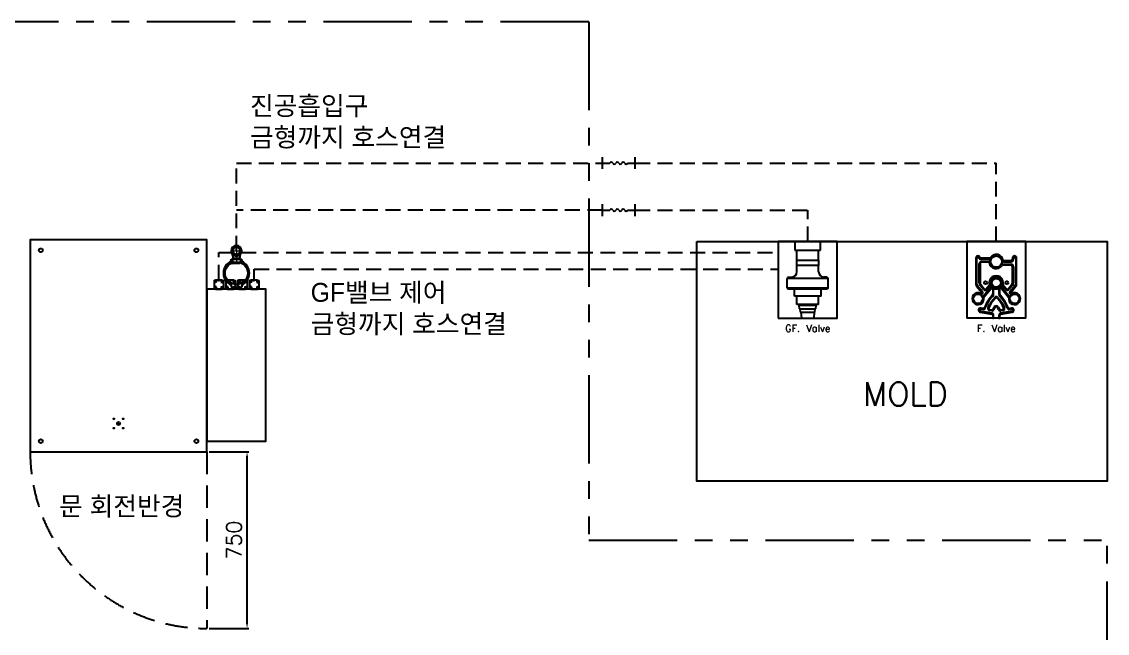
# Model space of a CAD drawing. Header units: millimetres. Extents: x 92843 to 114843, y 2721 to 9158.
# Drawn here: x 102737 to 107343, y 6563 to 9158 of the extents above; entities that cross this region are included whole.
import ezdxf
from ezdxf.enums import TextEntityAlignment as Align

# ---------------------------------------------------------------- set-up
doc = ezdxf.new("R2010")
doc.units = ezdxf.units.MM
doc.header["$LTSCALE"] = 10
for name, pattern in [('C_CENTER_L', [2, 1.25, -0.25, 0.25, -0.25]), ('C_SOLID_L', [0]), ('CENTER', [2, 1.25, -0.25, 0.25, -0.25]), ('DASHED2', [9.525, 6.35, -3.175]), ('PHANTOM', [2.5, 1.25, -0.25, 0.25, -0.25, 0.25, -0.25])]:
    doc.linetypes.add(name, pattern=pattern)
doc.layers.add('CENTER', color=1, linetype='Continuous', lineweight=13)
doc.layers.add('DIM', color=1, linetype='Continuous', lineweight=13)
doc.layers.add('Layer2', color=7, linetype='Continuous')
doc.styles.get("Standard").update_dxf_attribs({"font": 'txt.shx'})
doc.dimstyles.new('STANDARD$0', dxfattribs={"dimscale": 10, "dimtxt": 2.5, "dimasz": 2.5, "dimexe": 1, "dimexo": 1, "dimgap": 1, "dimtad": 1, "dimtoh": 1, "dimdec": 0, "dimzin": 0, "dimdsep": 46, "dimtxsty": 'Standard', "dimcen": 2.5, "dimclrd": 4, "dimclre": 4, "dimclrt": 4, "dimadec": 0, "dimazin": 0, "dimtfac": 1, "dimtdec": 4, "dimtofl": 0, "dimtmove": 2, "dimatfit": 3, "dimfxl": 1, "dimtolj": 1, "dimtzin": 0, "dimarcsym": 0})

# ---------------------------------------------------------------- blocks, each defined once
blk = doc.blocks.new('A$C623D660F')
at = {"ltscale": 2}
blk.add_lwpolyline([(0, 0), (750, 0), (750, 900), (0, 900)], close=True, dxfattribs=at)
at = {"linetype": 'Continuous', "ltscale": 2}
for centre, radius in [((45, 855), 8), ((705, 855), 8), ((355.2, 139.8), 1.5), ((394.8, 139.8), 1.5), ((355.2, 100.2), 1.5), ((394.8, 100.2), 1.5), ((45, 45), 8), ((705, 45), 8)]:
    blk.add_circle(centre, radius, dxfattribs=at)
at = {"linetype": 'Continuous', "lineweight": 9, "ltscale": 2}
blk.add_circle((375, 120), 8, dxfattribs=at)
at = {"layer": 'DIM', "color": 1, "linetype": 'CENTER', "ltscale": 1.5}
for p, q in [((367, 120), (383, 120)), ((375, 112), (375, 128))]:
    blk.add_line(p, q, dxfattribs=at)
blk = doc.blocks.new('A$C37C211A4')
at = {"linetype": 'Continuous', "ltscale": 2}
for p, q in [((-22.5, 60), (22.5, 60)), ((-22.5, 42.4), (-22.5, 60)), ((22.5, 42.4), (22.5, 60)), ((-22.5, -42.4), (-22.5, -60)), ((22.5, -42.4), (22.5, -60)), ((-22.5, -60), (22.5, -60))]:
    blk.add_line(p, q, dxfattribs=at)
blk.add_circle((0, 0), 48, dxfattribs=at)
for start, end in [(114.1477, 245.8523), (294.1477, 65.8523)]:
    blk.add_arc((0, 0), 55, start, end, dxfattribs=at)
blk = doc.blocks.new('A$C5AED470C')
at = {"color": 7, "linetype": 'Continuous'}
for p, q in [((-14.9, -33), (-16.9, -35)), ((-16.9, -35), (-16.4, -52)), ((-14.9, -33), (14.9, -33)), ((14.9, -31.5), (14.9, -33)), ((14.9, -33), (16.9, -35)), ((16.9, -35), (16.4, -52)), ((-16.4, -52), (-14.2, -54)), ((-14.2, -54), (14.2, -54)), ((16.4, -52), (14.2, -54))]:
    blk.add_line(p, q, dxfattribs=at)
at = {"linetype": 'Continuous', "ltscale": 2}
blk.add_line((-16.9, -35), (16.9, -35), dxfattribs=at)
blk.add_circle((0, 0), 22.5, dxfattribs=at)
at = {"color": 7, "linetype": 'Continuous'}
blk.add_circle((0, 0), 15.1, dxfattribs=at)
at = {"linetype": 'Continuous', "ltscale": 2}
for centre, start, end in [((-64.9, -32.4), 1, 26.5261), ((64.9, -32.4), 153.4739, 179)]:
    blk.add_arc(centre, 50, start, end, dxfattribs=at)
at = {"layer": 'CENTER', "color": 1, "linetype": 'CENTER'}
for p, q in [((22.5, 0), (-22.5, 0)), ((0, 22.5), (0, -54))]:
    blk.add_line(p, q, dxfattribs=at)
blk = doc.blocks.new('A$C11A35D21')
at = {"color": 7, "linetype": 'Continuous'}
for p, q in [((0, 34), (0, 6)), ((2, 34), (0, 34)), ((3.4, 31.5), (0, 31.5)), ((3.4, 8.5), (0, 8.5)), ((2, 6), (0, 6)), ((2, 34), (3.5, 39.6)), ((2, 34), (3.7, 31)), ((2, 6), (3.7, 9)), ((2, 6), (3.5, 0.4)), ((10.3, 31), (3.7, 31)), ((10.3, 9), (3.7, 9)), ((36, 40), (4, 40)), ((36, 0), (4, 0)), ((10.3, 31), (12.7, 40)), ((10.3, 9), (12.7, 0)), ((29.7, 31), (27.3, 40)), ((29.7, 9), (27.3, 0)), ((36.3, 31), (29.7, 31)), ((36.3, 9), (29.7, 9)), ((33.4, 20), (37, 22.1)), ((33.4, 20), (37, 17.9)), ((38, 34), (36.3, 31)), ((38, 6), (36.3, 9)), ((38, 34), (36.5, 39.6)), ((38, 6), (36.5, 0.4)), ((36.6, 31.5), (40, 31.5)), ((36.6, 8.5), (40, 8.5)), ((37, 22.1), (37, 20.9)), ((39, 20.9), (37, 20.9)), ((39, 19.1), (37, 19.1)), ((37, 17.9), (37, 19.1)), ((40, 34), (38, 34)), ((40, 6), (38, 6)), ((39, 20.9), (39, 19.1)), ((40, 34), (40, 6))]:
    blk.add_line(p, q, dxfattribs=at)
at = {"color": 2, "linetype": 'C_CENTER_L'}
for p, q in [((4.1, 36), (9.9, 36)), ((4.1, 4), (9.9, 4)), ((7, 33), (7, 39)), ((7, 7), (7, 1)), ((35.9, 36), (30.1, 36)), ((35.9, 4), (30.1, 4)), ((33, 33), (33, 39)), ((33, 7), (33, 1))]:
    blk.add_line(p, q, dxfattribs=at)
at = {"color": 7, "linetype": 'C_SOLID_L'}
for centre in [(7, 36), (7, 4), (33, 36), (33, 4)]:
    blk.add_circle(centre, 2, dxfattribs=at)
at = {"color": 7, "linetype": 'Continuous'}
for centre in [(7, 36), (7, 4), (33, 36), (33, 4)]:
    blk.add_circle(centre, 1.62, dxfattribs=at)
for centre, start, end in [((4, 39.5), 90, 165), ((4, 0.5), 195.0002, 270.0006), ((36, 39.5), 15.0002, 90.0006), ((36, 0.5), 269.9994, 344.9998)]:
    blk.add_arc(centre, 0.5, start, end, dxfattribs=at)
blk = doc.blocks.new('A$C7B704042')
for p, q in [((0, 1.2), (10, 1.2)), ((34, 1.2), (44, 1.2))]:
    blk.add_line(p, q)
for centre, start, end in [((12, 0.2), 26.8668, 153.1332), ((16, 2.2), 206.8668, 333.1332), ((20, 0.2), 26.8668, 153.1332), ((24, 2.2), 206.8668, 333.1332), ((28, 0.2), 26.8668, 153.1332), ((32, 2.2), 206.8668, 333.1332)]:
    blk.add_arc(centre, 2.24, start, end)
blk = doc.blocks.new('*D103')
at = {"layer": 'Defpoints', "color": 0, "linetype": 'Continuous', "ltscale": 2, "transparency": 16777216}
for p in [(103522.7, 7333.4), (103693, 7333.4), (103522.7, 6583.4)]:
    blk.add_point(p, dxfattribs=at)
at = {"layer": 'DIM', "color": 0, "linetype": 'Continuous', "lineweight": -2, "ltscale": 2, "transparency": 16777216}
for p, q in [((103532.7, 7333.4), (103701, 7333.4)), ((103693, 6602.6), (103693, 7314.2)), ((103532.7, 6583.4), (103701, 6583.4))]:
    blk.add_line(p, q, dxfattribs=at)
at = {"layer": 'DIM', "color": 0, "linetype": 'Continuous', "ltscale": 2, "transparency": 16777216}
for points in [[(103689.8, 7314.2), (103696.2, 7314.2), (103693, 7333.4)], [(103689.8, 6602.6), (103696.2, 6602.6), (103693, 6583.4)]]:
    blk.add_solid(points, dxfattribs=at)
at = {"layer": 'DIM', "color": 0, "linetype": 'Continuous', "ltscale": 2, "transparency": 16777216, "insert": (103637, 6958.4), "char_height": 64, "attachment_point": 5, "rotation": 90}
blk.add_mtext('\\A1;750', dxfattribs=at)

msp = doc.modelspace()

# ---------------------------------------------------------------- linework, layer by layer
at = {"linetype": 'Continuous', "ltscale": 2}
for p, q in [((105200.7, 8533.4), (105200.7, 8583.4)), ((105339.3, 8533.4), (105339.3, 8583.4)), ((105200.7, 8333.4), (105200.7, 8383.4)), ((105339.3, 8333.4), (105339.3, 8383.4))]:
    msp.add_line(p, q, dxfattribs=at)
at = {"linetype": 'DASHED2'}
for p, q in [((103647.7, 8186.3), (103647.7, 8558.4)), ((103647.7, 8558.4), (105200.7, 8558.4)), ((105339.3, 8558.4), (106871.8, 8558.4)), ((106871.8, 8225.5), (106871.8, 8558.4)), ((105200.7, 8358.4), (103647.7, 8358.4)), ((105339.3, 8358.4), (106071.8, 8358.4)), ((106071.8, 8225.5), (106071.8, 8358.4))]:
    msp.add_line(p, q, dxfattribs=at)
for p, q in [((106126.1, 8225.5), (106017.5, 8225.5)), ((106017.5, 8225.5), (106017.5, 8189.3)), ((106126.1, 8189.3), (106126.1, 8225.5)), ((106017.5, 8189.3), (106126.1, 8189.3)), ((106025.5, 8145.9), (106025.5, 8189.3)), ((106118.1, 8145.9), (106118.1, 8189.3)), ((106785.6, 8155.5), (106785.6, 8044.2)), ((106789.4, 8044.2), (106789.4, 8155.5)), ((106803.1, 8155.5), (106799.3, 8151.7)), ((106799.3, 8155.5), (106799.3, 8151.7)), ((106844.4, 8155.5), (106803.1, 8155.5)), ((106940.6, 8155.5), (106940.6, 8150.5)), ((106944.4, 8150.5), (106944.4, 8155.5)), ((106954.3, 8155.5), (106954.3, 8044.2)), ((106958.1, 8044.2), (106958.1, 8155.5)), ((106025.5, 8145.9), (106118.1, 8145.9)), ((106025.5, 8124.2), (106025.5, 8145.9)), ((106025.5, 8145.9), (106118.1, 8145.9)), ((106025.5, 8096.2), (106025.5, 8124.2)), ((106118.1, 8124.2), (106025.5, 8124.2)), ((106118.1, 8145.9), (106118.1, 8124.2)), ((106118.1, 8096.2), (106118.1, 8124.2)), ((106799.3, 8151.7), (106844.4, 8151.7)), ((106799.3, 8050.6), (106799.3, 8130.5)), ((106803.1, 8130.5), (106803.1, 8050.6)), ((106810.6, 8141.8), (106839.7, 8141.8)), ((106839.7, 8138), (106810.6, 8138)), ((106899.2, 8129.3), (106933.1, 8129.3)), ((106933.1, 8125.5), (106899.2, 8125.5)), ((106933.1, 8143), (106903.9, 8143)), ((106903.9, 8139.2), (106933.1, 8139.2)), ((106940.6, 8050.6), (106940.6, 8118)), ((106944.4, 8118), (106944.4, 8050.6)), ((105989.3, 8073.7), (105985, 8069.2)), ((105985, 8027.2), (105985, 8069.2)), ((106158.7, 8069.2), (105985, 8069.2)), ((105989.3, 8073.7), (106004.9, 8074.5)), ((106154.3, 8073.7), (106138.8, 8074.5)), ((106154.3, 8073.7), (106158.7, 8069.2)), ((106158.7, 8027.2), (106158.7, 8069.2)), ((105985, 8027.2), (105989.3, 8022.8)), ((106158.7, 8027.2), (105985, 8027.2)), ((106015.4, 7993.9), (106015.4, 8022.8)), ((106128.3, 7993.9), (106128.3, 8022.8)), ((106158.7, 8027.2), (106154.3, 8022.8)), ((106788.5, 8036.2), (106810.7, 8009.8)), ((106813.6, 8012.2), (106791.4, 8038.6)), ((106818.3, 8021.9), (106803.1, 8040.1)), ((106806, 8042.5), (106821.2, 8024.4)), ((106838, 8017.8), (106816.5, 7992.2)), ((106819.4, 7989.7), (106850.1, 8026.3)), ((106828.9, 8024.4), (106842.3, 8040.4)), ((106833.1, 8023.6), (106831.8, 8021.9)), ((106837.6, 8029.9), (106833.1, 8023.6)), ((106838, 8017.8), (106833.1, 8023.6)), ((106837.6, 8029.9), (106844.8, 8038.4)), ((106843.3, 8023.1), (106837.6, 8029.9)), ((106838, 8017.8), (106843.3, 8023.1)), ((106847.7, 8028.4), (106843.3, 8023.1)), ((106856.8, 8023.1), (106856.8, 8003.9)), ((106860.6, 8003.9), (106860.6, 8023.1)), ((106883, 8023.1), (106883, 8003.9)), ((106886.8, 8003.9), (106886.8, 8023.1)), ((106893.5, 8026.3), (106924.2, 7989.7)), ((106900.3, 8023.1), (106896, 8028.4)), ((106898.9, 8038.4), (106906, 8029.9)), ((106906, 8029.9), (106900.3, 8023.1)), ((106900.3, 8023.1), (106905.6, 8017.8)), ((106901.3, 8040.4), (106914.7, 8024.4)), ((106910.5, 8023.6), (106905.6, 8017.8)), ((106927.2, 7992.2), (106905.6, 8017.8)), ((106910.5, 8023.6), (106906, 8029.9)), ((106911.8, 8021.9), (106910.5, 8023.6)), ((106922.4, 8024.4), (106937.6, 8042.5)), ((106940.5, 8040.1), (106925.3, 8021.9)), ((106952.2, 8038.6), (106930.1, 8012.2)), ((106933, 8009.8), (106955.1, 8036.2)), ((106026.2, 7957.7), (106026.2, 7993.9)), ((106117.4, 7957.7), (106117.4, 7993.9)), ((106810.7, 8006.5), (106809.5, 8005.2)), ((106812.4, 8002.8), (106813.6, 8004.1)), ((106853.9, 7995.8), (106839.3, 7978.5)), ((106842.2, 7976), (106856.8, 7993.4)), ((106851.3, 7971.4), (106865.1, 7987.9)), ((106868, 7985.4), (106854.2, 7969)), ((106889.4, 7969), (106875.6, 7985.4)), ((106878.5, 7987.9), (106892.3, 7971.4)), ((106886.8, 7993.4), (106901.4, 7976)), ((106904.3, 7978.5), (106889.7, 7995.8)), ((106930.1, 8004.1), (106931.2, 8002.8)), ((106934.1, 8005.2), (106933, 8006.5)), ((106037.1, 7955.5), (106035.7, 7954.1)), ((106036.7, 7939.6), (106035.7, 7954.1)), ((106036.7, 7939.6), (106106.9, 7939.6)), ((106037.1, 7955.5), (106106.5, 7955.5)), ((106041.1, 7925.1), (106040, 7939.6)), ((106041.1, 7925.1), (106102.6, 7925.1)), ((106046.5, 7900.5), (106044.3, 7925.1)), ((106099.3, 7925.1), (106097.1, 7900.5)), ((106102.6, 7925.1), (106103.7, 7939.6)), ((106106.5, 7955.5), (106107.9, 7954.1)), ((106106.9, 7939.6), (106107.9, 7954.1)), ((106804, 7926), (106852.7, 7917.5)), ((106853.3, 7921.2), (106804.7, 7929.8)), ((106806.4, 7939.5), (106815.5, 7937.9)), ((106816.2, 7941.7), (106807.1, 7943.3)), ((106832.3, 7967.5), (106821.6, 7944.5)), ((106825, 7942.9), (106835.7, 7965.9)), ((106837.1, 7945.4), (106843.8, 7959.6)), ((106847.2, 7958), (106840.6, 7943.8)), ((106852.4, 7931.4), (106843.6, 7933)), ((106844.2, 7936.7), (106853, 7935.2)), ((106858.4, 7938), (106862.7, 7947.2)), ((106866.2, 7945.6), (106861.9, 7936.4)), ((106881.7, 7936.4), (106877.4, 7945.6)), ((106880.9, 7947.2), (106885.2, 7938)), ((106938.9, 7929.8), (106890.3, 7921.2)), ((106890.6, 7935.2), (106899.4, 7936.7)), ((106890.9, 7917.5), (106939.6, 7926)), ((106900.1, 7933), (106891.2, 7931.4)), ((106903.1, 7943.8), (106896.4, 7958)), ((106899.9, 7959.6), (106906.5, 7945.4)), ((106907.9, 7965.9), (106918.6, 7942.9)), ((106922, 7944.5), (106911.3, 7967.5)), ((106936.5, 7943.3), (106927.4, 7941.7)), ((106928.1, 7937.9), (106937.2, 7939.5)), ((106046.5, 7900.5), (106097.1, 7900.5)), ((106996.8, 7900.5), (106746.8, 7900.5)), ((106856.8, 7912.5), (106856.8, 7900.5)), ((106856.8, 7900.5), (106860.6, 7900.5)), ((106860.6, 7900.5), (106860.6, 7912.5)), ((106883, 7900.5), (106860.6, 7900.5)), ((106883, 7912.5), (106883, 7900.5)), ((106883, 7900.5), (106886.8, 7900.5)), ((106886.8, 7900.5), (106886.8, 7912.5))]:
    msp.add_line(p, q)
at = {"extrusion": (-1, 4.44089e-16, -2.22045e-16)}
for p, q in [((106996.8, 8225.5), (106746.8, 8225.5)), ((106746.8, 8225.5), (106746.8, 7900.5)), ((106996.8, 7900.5), (106996.8, 8225.5))]:
    msp.add_line(p, q, dxfattribs=at)
at = {"color": 8, "linetype": 'DASHED2'}
for p, q in [((103572.7, 8178.5), (105946.8, 8178.5)), ((103572.7, 8063.4), (103572.7, 8178.5)), ((103722.7, 8108.6), (105946.8, 8108.6)), ((103722.7, 8063.4), (103722.7, 8108.6))]:
    msp.add_line(p, q, dxfattribs=at)
at = {"color": 6, "linetype": 'DASHED2', "ltscale": 1.5}
msp.add_line((103522.7, 7333.4), (103522.7, 6583.4), dxfattribs=at)
at = {"color": 8, "linetype": 'PHANTOM', "ltscale": 30}
for points in [[(105142.7, 9158.4), (100342.7, 9158.4), (100342.7, 4158.4), (107342.7, 4158.4), (107342.7, 6958.4)], [(105142.7, 9158.4), (105142.7, 6958.4), (107342.7, 6958.4)]]:
    msp.add_lwpolyline(points, dxfattribs=at)
at = {"ltscale": 2}
for points in [[(105600.7, 8225.5), (107342.9, 8225.5), (107342.9, 7208.4), (105600.7, 7208.4)], [(103522.7, 7378.4), (103772.7, 7378.4), (103772.7, 8023.4), (103522.7, 8023.4)]]:
    msp.add_lwpolyline(points, close=True, dxfattribs=at)
msp.add_lwpolyline([(105946.8, 7900.5), (106196.8, 7900.5), (106196.8, 8225.5), (105946.8, 8225.5)], close=True)
for points in [[(106118.1, 8124.2), (106025.5, 8124.2)], [(106154.3, 8022.8), (105989.3, 8022.8)], [(106128.3, 7993.9), (106015.4, 7993.9)], [(106117.4, 7957.7), (106026.2, 7957.7)]]:
    msp.add_lwpolyline(points)
for centre, radius in [((106871.8, 8140.5), 23.8), ((106871.8, 8050.5), 24.9), ((106871.8, 8050.5), 18.8), ((106826.8, 8050.5), 6.25), ((106916.8, 8050.5), 6.25), ((106794.3, 7982.8), 19.9), ((106949.3, 7982.8), 19.9)]:
    msp.add_circle(centre, radius)
for centre, radius, start, end in [((106794.3, 8155.5), 8.75, 0, 180), ((106794.3, 8155.5), 4.95, 0, 180), ((106844.4, 8158), 2.5, 270, 327.421), ((106844.4, 8158), 6.3, 270, 327.421), ((106871.8, 8140.5), 26.2, 147.421, 188.8499), ((106871.8, 8140.5), 30, 8.8499, 147.421), ((106949.3, 8155.5), 8.75, 0, 180), ((106949.3, 8155.5), 4.95, 0, 180), ((106810.6, 8130.5), 11.3, 90, 180), ((106810.6, 8130.5), 7.5, 90, 180), ((106839.7, 8135.5), 6.3, 8.8499, 90), ((106839.7, 8135.5), 2.5, 8.8499, 90), ((106871.8, 8140.5), 30, 188.8499, 327.421), ((106871.8, 8140.5), 26.2, 327.421, 8.8499), ((106899.2, 8123), 6.3, 90, 147.421), ((106899.2, 8123), 2.5, 90, 147.421), ((106903.9, 8145.5), 6.3, 188.8499, 270), ((106903.9, 8145.5), 2.5, 188.8499, 270), ((106933.1, 8150.5), 7.5, 270, 0), ((106933.1, 8150.5), 11.3, 270, 0), ((106933.1, 8118), 11.3, 0, 90), ((106933.1, 8118), 7.5, 0, 90), ((106003.8, 8096.2), 21.7, 272.8624, 0), ((106139.8, 8096.2), 21.7, 180, 267.1376), ((106871.8, 8050.5), 30, 344.9314, 195.0686), ((106798.1, 8044.2), 12.5, 180, 220), ((106798.1, 8044.2), 8.7, 180, 220), ((106815.6, 8050.6), 16.3, 180, 220), ((106815.6, 8050.6), 12.5, 180, 220), ((106825.1, 8027.6), 8.8, 220, 320), ((106825.1, 8027.6), 5, 220, 320), ((106840.4, 8042), 2.5, 320, 15.0686), ((106840.4, 8042), 5.66, 320, 15.0686), ((106871.8, 8050.5), 26.8, 195.0686, 232.4524), ((106852, 8024.7), 5.66, 52.4524, 140), ((106852, 8024.7), 2.5, 52.4524, 140), ((106871.8, 8050.5), 30, 232.4524, 237.421), ((106854.3, 8023.1), 2.5, 0, 57.421), ((106854.3, 8023.1), 6.3, 0, 57.421), ((106871.8, 8050.5), 26.2, 237.421, 302.579), ((106889.3, 8023.1), 6.3, 122.579, 180), ((106889.3, 8023.1), 2.5, 122.579, 180), ((106871.8, 8050.5), 30, 302.579, 307.5476), ((106871.8, 8050.5), 26.8, 307.5476, 344.9314), ((106891.6, 8024.7), 5.66, 40, 127.5476), ((106891.6, 8024.7), 2.5, 40, 127.5476), ((106903.2, 8042), 5.66, 164.9314, 220), ((106903.2, 8042), 2.5, 164.9314, 220), ((106918.6, 8027.6), 8.8, 220, 320), ((106918.6, 8027.6), 5, 220, 320), ((106928.1, 8050.6), 12.5, 320, 0), ((106928.1, 8050.6), 16.3, 320, 0), ((106945.6, 8044.2), 8.7, 320, 0), ((106945.6, 8044.2), 12.5, 320, 0), ((106794.3, 7982.8), 25, 61.0428, 11.1974), ((106807.6, 8006.8), 6.3, 241.0428, 320), ((106794.3, 7982.8), 21.2, 11.1974, 61.0428), ((106807.6, 8006.8), 2.5, 241.0428, 320), ((106808.7, 8008.2), 2.5, 320, 40), ((106808.7, 8008.2), 6.3, 320, 40), ((106821.3, 7988.1), 6.3, 140, 191.1974), ((106821.3, 7988.1), 2.5, 140, 191.1974), ((106877.6, 7946.3), 50, 140, 155), ((106877.6, 7946.3), 46.2, 140, 155), ((106892.5, 7936.9), 53.8, 140, 155), ((106892.5, 7936.9), 50, 140, 155), ((106844.3, 8003.9), 12.5, 320, 0), ((106844.3, 8003.9), 16.3, 320, 0), ((106871.8, 7982.2), 8.8, 40, 140), ((106871.8, 7982.2), 5, 40, 140), ((106899.3, 8003.9), 16.3, 180, 220), ((106899.3, 8003.9), 12.5, 180, 220), ((106851.1, 7936.9), 50, 25, 40), ((106851.1, 7936.9), 53.8, 25, 40), ((106866, 7946.3), 46.2, 25, 40), ((106866, 7946.3), 50, 25, 40), ((106922.3, 7988.1), 2.5, 348.8026, 40), ((106949.3, 7982.8), 25, 168.8026, 118.9572), ((106922.3, 7988.1), 6.3, 348.8026, 40), ((106949.3, 7982.8), 21.2, 118.9572, 168.8026), ((106934.9, 8008.2), 6.3, 140, 220), ((106936, 8006.8), 6.3, 220, 298.9572), ((106934.9, 8008.2), 2.5, 140, 220), ((106936, 8006.8), 2.5, 220, 298.9572), ((106041.8, 7959.8), 4.34, 270, 330.6422), ((106101.9, 7959.8), 4.34, 209.3578, 270), ((106805.6, 7934.7), 8.75, 80, 260), ((106805.6, 7934.7), 4.95, 80, 260), ((106817.1, 7946.6), 8.8, 260, 335), ((106817.1, 7946.6), 5, 260, 335), ((106845.1, 7941.7), 8.8, 155, 260), ((106845.1, 7941.7), 5, 155, 260), ((106853.9, 7940.1), 8.8, 260, 335), ((106853.9, 7940.1), 5, 260, 335), ((106871.8, 7943), 10, 25, 155), ((106871.8, 7943), 6.2, 25, 155), ((106889.7, 7940.1), 8.8, 205, 280), ((106889.7, 7940.1), 5, 205, 280), ((106898.5, 7941.7), 5, 280, 25), ((106898.5, 7941.7), 8.8, 280, 25), ((106926.6, 7946.6), 8.8, 205, 280), ((106926.6, 7946.6), 5, 205, 280), ((106938.1, 7934.7), 8.75, 280, 100), ((106938.1, 7934.7), 4.95, 280, 100), ((106851.8, 7912.5), 5, 0, 80), ((106851.8, 7912.5), 8.8, 0, 80), ((106891.8, 7912.5), 8.8, 100, 180), ((106891.8, 7912.5), 5, 100, 180)]:
    msp.add_arc(centre, radius, start, end)
at = {"color": 6, "linetype": 'DASHED2', "ltscale": 1.5}
msp.add_arc((103522.7, 7333.4), 750, 180, 270, dxfattribs=at)

# ---------------------------------------------------------------- block references
at = {"xscale": 3.149999999994179, "yscale": 3.150000000001455, "zscale": 3.150000000000002}
for p in [(105200.7, 8554.6), (105200.7, 8354.6)]:
    msp.add_blockref('A$C7B704042', p, dxfattribs=at)
at = {"ltscale": 2}
msp.add_blockref('A$C623D660F', (102772.7, 7333.4), dxfattribs=at)
at = {"linetype": 'Continuous', "ltscale": 2, "xscale": -1}
msp.add_blockref('A$C5AED470C', (103647.7, 8186.3), dxfattribs=at)
at = {"linetype": 'Continuous', "ltscale": 2}
msp.add_blockref('A$C37C211A4', (103647.7, 8091.3), dxfattribs=at)
at = {"ltscale": 2, "rotation": 90}
for p in [(103592.7, 8023.4), (103642.7, 8023.4), (103692.7, 8023.4), (103742.7, 8023.4)]:
    msp.add_blockref('A$C11A35D21', p, dxfattribs=at)

# ---------------------------------------------------------------- texts
at = {"char_height": 80, "attachment_point": 1}
for s, insert in [('{\\fGulim|b0|i0|c129|p50;진공흡입구\\P금형까지 호스연결}', (103705.6, 8841.7)), ('{\\fGulim|b0|i0|c129|p50;GF밸브 제어\\P금형까지 호스연결}', (103963, 8049.7))]:
    msp.add_mtext_dynamic_manual_height_columns(s, width=1738.185, gutter_width=12.5, heights=[0], dxfattribs=dict(at, insert=insert))
at = {"color": 4, "insert": (102895.6, 7142.4), "char_height": 80, "attachment_point": 1}
msp.add_mtext_dynamic_manual_height_columns('{\\fGulim|b0|i0|c129|p50;문 회전반경}', width=1738.185, gutter_width=12.5, heights=[0], dxfattribs=at)
at = {"layer": 'Layer2'}
for s, p in [('GF. Valve', (106071.8, 7871.9)), ('F. Valve', (106871.8, 7871.9))]:
    msp.add_text(s, height=30, dxfattribs=at).set_placement(p, align=Align.TOP_CENTER)
msp.add_text('MOLD', height=100, dxfattribs=at).set_placement((106666.6, 7528.1), align=Align.RIGHT)

# ---------------------------------------------------------------- dimensions: what is measured, and where the dimension line sits
at = {"layer": 'DIM', "linetype": 'Continuous', "ltscale": 2}
dim = msp.add_linear_dim(base=(103693, 7333.4), p1=(103522.7, 6583.4), p2=(103522.7, 7333.4), angle=90, dimstyle='STANDARD$0', override={"dimscale": 160, "dimtxt": 0.4, "dimasz": 0.12, "dimexe": 0.05, "dimexo": 0.0625, "dimgap": 0.15, "dimcen": 0.08, "dimclrd": 0, "dimclre": 0, "dimclrt": 0, "dimtdec": 0, "dimtmove": 0}, dxfattribs=at)
dim.commit()
dim.dimension.update_dxf_attribs({"geometry": '*D103', "text_midpoint": (103637, 6958.4)})

doc.saveas('drawing.dxf')
